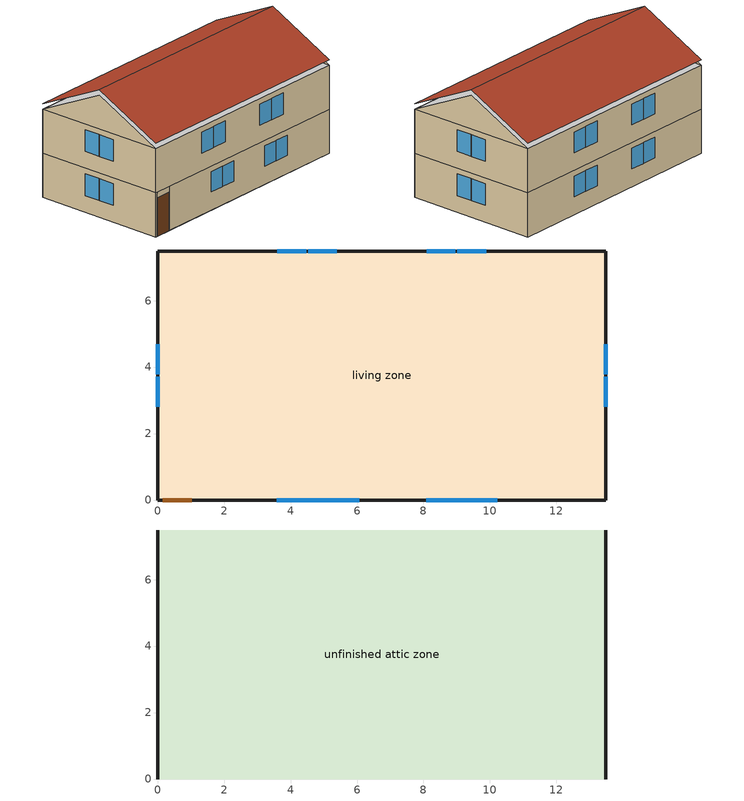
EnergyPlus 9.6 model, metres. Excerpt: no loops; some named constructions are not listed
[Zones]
living zone
 floor foundation (FloorFndGrndFinSlab): 0,0 0,7.49 13.49,7.49 13.49,0 z0
 wall outside (WallExtInsFin): 13.49,0 13.49,7.49 0,7.49 0,0 13.49,0 z2.44:4.88; 0.13,0 1.05,0 13.49,0 13.49,7.49 0,7.49 0,0 0.13,0 z0:2.44
 window (WindowConstruction): 13.49,2.81 13.49,3.72 / 13.49,3.78 13.49,4.68 / 0,4.68 0,3.78 / 0,3.72 0,2.81 z3.36:4.57; 3.59,0 4.47,0 / 4.53,0 5.4,0 / 8.08,0 8.96,0 / 9.02,0 9.9,0 z3.4:4.57; 0,4.68 0,3.78 / 0,3.72 0,2.81 / 13.49,2.81 13.49,3.72 / 13.49,3.78 13.49,4.68 z0.92:2.13; 9.88,7.49 9.02,7.49 / 8.96,7.49 8.1,7.49 / 5.39,7.49 4.53,7.49 / 4.47,7.49 3.61,7.49 z0.99:2.13; 4.32,0 5.16,0 / 5.23,0 6.07,0 / 8.47,0 9.31,0 / 9.37,0 10.22,0 z1.01:2.13; 9.88,7.49 9.02,7.49 / 8.96,7.49 8.1,7.49 / 5.39,7.49 4.53,7.49 / 4.47,7.49 3.61,7.49 z3.43:4.57
 door (Door): 0.15,0 1.02,0 z0:2.13
unfinished attic zone
 floor to living zone (FloorFinInsUnfinAttic): 0,7.49 13.49,7.49 13.49,0 0,0 z4.88
 wall outside (WallExtUninsUnfin): 0,3.75,6.75 0,7.49,4.88 0,0,4.88; 13.49,3.75,6.75 13.49,0,4.88 13.49,7.49,4.88
 roof outside (RoofUnfinInsExt): 13.49,3.75,7.06 0,3.75,7.06 0,0,5.18 13.49,0,5.18; 0,3.75,7.06 13.49,3.75,7.06 13.49,7.49,5.18 0,7.49,5.18
[Material] Roughness=Rough; Thermal Absorptance=0.9
Name | Thickness {m} | Conductivity {W/m-K} | Density {kg/m3} | Specific Heat {J/kg-K} | Solar Absorptance | Visible Absorptance
Drywall 0.5 in. | 0.0127 | 0.160291 | 801 | 837.4 | 0.5 | 0.1
FloorUAAdditionalCeilingIns | 0.099314 | 0.0562575 | 16.02 | 1046.75 | 0.7 | 0.7
FloorUATrussandIns | 0.0889 | 0.0589139 | 50.7834 | 1165.1 | 0.5 | 0.9
[Construction]
FloorFinInsUnfinAttic Reversed: FloorUAAdditionalCeilingIns, FloorUATrussandIns, Drywall 0.5 in.
[Schedule:Day:Interval]
res mv_1 bath exhaust schedule allday1; res mv_1 bath exhaust schedule allday10; res mv_1 bath exhaust schedule allday11; res mv_1 bath exhaust schedule allday12; res mv_1 bath exhaust schedule allday2; res mv_1 bath exhaust schedule allday3; res mv_1 bath exhaust schedule allday4; res mv_1 bath exhaust schedule allday5; res mv_1 bath exhaust schedule allday6; res mv_1 bath exhaust schedule allday7; res mv_1 bath exhaust schedule allday8; res mv_1 bath exhaust schedule allday9: No, 11:00, 0, 12:00, 1, 24:00, 0
res mv_1 bath exhaust schedule summer design; res mv_1 range exhaust schedule summer design: No, 24:00, 1
res mv_1 bath exhaust schedule winter design; res mv_1 range exhaust schedule winter design; Schedule Day 13; Schedule Day 14; Schedule Day 17; Schedule Day 18: No, 24:00, 0
res mv_1 range exhaust schedule allday1; res mv_1 range exhaust schedule allday10; res mv_1 range exhaust schedule allday11; res mv_1 range exhaust schedule allday12; res mv_1 range exhaust schedule allday2; res mv_1 range exhaust schedule allday3; res mv_1 range exhaust schedule allday4; res mv_1 range exhaust schedule allday5; res mv_1 range exhaust schedule allday6; res mv_1 range exhaust schedule allday7; res mv_1 range exhaust schedule allday8; res mv_1 range exhaust schedule allday9: No, 06:00, 0, 07:00, 1, 24:00, 0
res nv_1 availability schedule allday1 on; res nv_1 availability schedule allday1 on 1; res nv_1 availability schedule allday1 on 10; res nv_1 availability schedule allday1 on 11; res nv_1 availability schedule allday1 on 2; res nv_1 availability schedule allday1 on 3; res nv_1 availability schedule allday1 on 4; res nv_1 availability schedule allday1 on 5; res nv_1 availability schedule allday1 on 6; res nv_1 availability schedule allday1 on 7; res nv_1 availability schedule allday1 on 8; res nv_1 availability schedule allday1 on 9: No, 01:00, 1, 02:00, 1, 03:00, 1, 04:00, 1, 05:00, 1, 06:00, 1, 07:00, 1, 08:00, 1, 09:00, 1, 10:00, 1, 11:00, 1, 12:00, 1, 13:00, 1, 14:00, 1, 15:00, 1, 16:00, 1, 17:00, 1, 18:00, 1, 19:00, 1, 20:00, 1, 21:00, 1, 22:00, 1, 23:00, 1, 24:00, 1
res nv_1 temp schedule allday1; res nv_1 temp schedule allday10; res nv_1 temp schedule allday11; res nv_1 temp schedule allday12; res nv_1 temp schedule allday2; res nv_1 temp schedule allday3; res nv_1 temp schedule allday4; res nv_1 temp schedule allday5: No, 02:00, 20.5556, 11:00, 20, 24:00, 20.5556
res nv_1 temp schedule allday6; res nv_1 temp schedule allday7; res nv_1 temp schedule allday9: No, 24:00, 21.6667
res nv_1 temp schedule allday8: No, 02:00, 21.6667, 11:00, 21.1111, 24:00, 21.6667
[Schedule:Week:Daily]
res nv_1 avail schedule Week Rule - Nov5-Nov25: Schedule Day 14, res nv_1 availability schedule allday1 on 10, Schedule Day 14, res nv_1 availability schedule allday1 on 10, Schedule Day 14, res nv_1 availability schedule allday1 on 10, Schedule Day 14, Schedule Day 14, Schedule Day 14, Schedule Day 14, Schedule Day 14, Schedule Day 14
res nv_1 avail schedule Week Rule - Nov26-Dec2: Schedule Day 14, res nv_1 availability schedule allday1 on 10, Schedule Day 14, res nv_1 availability schedule allday1 on 10, Schedule Day 14, res nv_1 availability schedule allday1 on 11, Schedule Day 14, Schedule Day 14, Schedule Day 14, Schedule Day 14, Schedule Day 14, Schedule Day 14
res nv_1 avail schedule Week Rule - Dec3-Dec31: Schedule Day 14, res nv_1 availability schedule allday1 on 11, Schedule Day 14, res nv_1 availability schedule allday1 on 11, Schedule Day 14, res nv_1 availability schedule allday1 on 11, Schedule Day 14, Schedule Day 14, Schedule Day 14, Schedule Day 14, Schedule Day 14, Schedule Day 14
res nv_1 temp schedule Week Rule - Jan1-Jan28: res nv_1 temp schedule allday1, res nv_1 temp schedule allday1, res nv_1 temp schedule allday1, res nv_1 temp schedule allday1, res nv_1 temp schedule allday1, res nv_1 temp schedule allday1, res nv_1 temp schedule allday1, Schedule Day 13, Schedule Day 13, Schedule Day 13, Schedule Day 13, Schedule Day 13
res nv_1 temp schedule Week Rule - Jan29-Feb4: res nv_1 temp schedule allday1, res nv_1 temp schedule allday1, res nv_1 temp schedule allday1, res nv_1 temp schedule allday2, res nv_1 temp schedule allday2, res nv_1 temp schedule allday2, res nv_1 temp schedule allday2, Schedule Day 13, Schedule Day 13, Schedule Day 13, Schedule Day 13, Schedule Day 13
res nv_1 temp schedule Week Rule - Feb5-Feb25: res nv_1 temp schedule allday2, res nv_1 temp schedule allday2, res nv_1 temp schedule allday2, res nv_1 temp schedule allday2, res nv_1 temp schedule allday2, res nv_1 temp schedule allday2, res nv_1 temp schedule allday2, Schedule Day 13, Schedule Day 13, Schedule Day 13, Schedule Day 13, Schedule Day 13
res nv_1 temp schedule Week Rule - Feb26-Mar4: res nv_1 temp schedule allday2, res nv_1 temp schedule allday2, res nv_1 temp schedule allday2, res nv_1 temp schedule allday3, res nv_1 temp schedule allday3, res nv_1 temp schedule allday3, res nv_1 temp schedule allday3, Schedule Day 13, Schedule Day 13, Schedule Day 13, Schedule Day 13, Schedule Day 13
res nv_1 temp schedule Week Rule - Mar5-Mar25: res nv_1 temp schedule allday3, res nv_1 temp schedule allday3, res nv_1 temp schedule allday3, res nv_1 temp schedule allday3, res nv_1 temp schedule allday3, res nv_1 temp schedule allday3, res nv_1 temp schedule allday3, Schedule Day 13, Schedule Day 13, Schedule Day 13, Schedule Day 13, Schedule Day 13
res nv_1 temp schedule Week Rule - Mar26-Apr1: res nv_1 temp schedule allday3, res nv_1 temp schedule allday3, res nv_1 temp schedule allday3, res nv_1 temp schedule allday3, res nv_1 temp schedule allday3, res nv_1 temp schedule allday3, res nv_1 temp schedule allday4, Schedule Day 13, Schedule Day 13, Schedule Day 13, Schedule Day 13, Schedule Day 13
res nv_1 temp schedule Week Rule - Apr2-Apr29: res nv_1 temp schedule allday4, res nv_1 temp schedule allday4, res nv_1 temp schedule allday4, res nv_1 temp schedule allday4, res nv_1 temp schedule allday4, res nv_1 temp schedule allday4, res nv_1 temp schedule allday4, Schedule Day 13, Schedule Day 13, Schedule Day 13, Schedule Day 13, Schedule Day 13
res nv_1 temp schedule Week Rule - Apr30-May6: res nv_1 temp schedule allday4, res nv_1 temp schedule allday5, res nv_1 temp schedule allday5, res nv_1 temp schedule allday5, res nv_1 temp schedule allday5, res nv_1 temp schedule allday5, res nv_1 temp schedule allday5, Schedule Day 13, Schedule Day 13, Schedule Day 13, Schedule Day 13, Schedule Day 13
res nv_1 temp schedule Week Rule - May7-May27: res nv_1 temp schedule allday5, res nv_1 temp schedule allday5, res nv_1 temp schedule allday5, res nv_1 temp schedule allday5, res nv_1 temp schedule allday5, res nv_1 temp schedule allday5, res nv_1 temp schedule allday5, Schedule Day 13, Schedule Day 13, Schedule Day 13, Schedule Day 13, Schedule Day 13
res nv_1 temp schedule Week Rule - May28-Jun3: res nv_1 temp schedule allday5, res nv_1 temp schedule allday5, res nv_1 temp schedule allday5, res nv_1 temp schedule allday5, res nv_1 temp schedule allday6, res nv_1 temp schedule allday6, res nv_1 temp schedule allday6, Schedule Day 13, Schedule Day 13, Schedule Day 13, Schedule Day 13, Schedule Day 13
res nv_1 temp schedule Week Rule - Jun4-Jun24: res nv_1 temp schedule allday6, res nv_1 temp schedule allday6, res nv_1 temp schedule allday6, res nv_1 temp schedule allday6, res nv_1 temp schedule allday6, res nv_1 temp schedule allday6, res nv_1 temp schedule allday6, Schedule Day 13, Schedule Day 13, Schedule Day 13, Schedule Day 13, Schedule Day 13
res nv_1 temp schedule Week Rule - Jun25-Jul1: res nv_1 temp schedule allday6, res nv_1 temp schedule allday6, res nv_1 temp schedule allday6, res nv_1 temp schedule allday6, res nv_1 temp schedule allday6, res nv_1 temp schedule allday6, res nv_1 temp schedule allday7, Schedule Day 13, Schedule Day 13, Schedule Day 13, Schedule Day 13, Schedule Day 13
res nv_1 temp schedule Week Rule - Jul2-Jul29: res nv_1 temp schedule allday7, res nv_1 temp schedule allday7, res nv_1 temp schedule allday7, res nv_1 temp schedule allday7, res nv_1 temp schedule allday7, res nv_1 temp schedule allday7, res nv_1 temp schedule allday7, Schedule Day 13, Schedule Day 13, Schedule Day 13, Schedule Day 13, Schedule Day 13
res nv_1 temp schedule Week Rule - Jul30-Aug5: res nv_1 temp schedule allday7, res nv_1 temp schedule allday7, res nv_1 temp schedule allday8, res nv_1 temp schedule allday8, res nv_1 temp schedule allday8, res nv_1 temp schedule allday8, res nv_1 temp schedule allday8, Schedule Day 13, Schedule Day 13, Schedule Day 13, Schedule Day 13, Schedule Day 13
res nv_1 temp schedule Week Rule - Aug6-Aug26: res nv_1 temp schedule allday8, res nv_1 temp schedule allday8, res nv_1 temp schedule allday8, res nv_1 temp schedule allday8, res nv_1 temp schedule allday8, res nv_1 temp schedule allday8, res nv_1 temp schedule allday8, Schedule Day 13, Schedule Day 13, Schedule Day 13, Schedule Day 13, Schedule Day 13
res nv_1 temp schedule Week Rule - Aug27-Sep2: res nv_1 temp schedule allday8, res nv_1 temp schedule allday8, res nv_1 temp schedule allday8, res nv_1 temp schedule allday8, res nv_1 temp schedule allday8, res nv_1 temp schedule allday9, res nv_1 temp schedule allday9, Schedule Day 13, Schedule Day 13, Schedule Day 13, Schedule Day 13, Schedule Day 13
res nv_1 temp schedule Week Rule - Sep3-Sep30: res nv_1 temp schedule allday9, res nv_1 temp schedule allday9, res nv_1 temp schedule allday9, res nv_1 temp schedule allday9, res nv_1 temp schedule allday9, res nv_1 temp schedule allday9, res nv_1 temp schedule allday9, Schedule Day 13, Schedule Day 13, Schedule Day 13, Schedule Day 13, Schedule Day 13
res nv_1 temp schedule Week Rule - Oct1-Oct28: res nv_1 temp schedule allday10, res nv_1 temp schedule allday10, res nv_1 temp schedule allday10, res nv_1 temp schedule allday10, res nv_1 temp schedule allday10, res nv_1 temp schedule allday10, res nv_1 temp schedule allday10, Schedule Day 13, Schedule Day 13, Schedule Day 13, Schedule Day 13, Schedule Day 13
res nv_1 temp schedule Week Rule - Oct29-Nov4: res nv_1 temp schedule allday10, res nv_1 temp schedule allday10, res nv_1 temp schedule allday10, res nv_1 temp schedule allday11, res nv_1 temp schedule allday11, res nv_1 temp schedule allday11, res nv_1 temp schedule allday11, Schedule Day 13, Schedule Day 13, Schedule Day 13, Schedule Day 13, Schedule Day 13
res nv_1 temp schedule Week Rule - Nov5-Nov25: res nv_1 temp schedule allday11, res nv_1 temp schedule allday11, res nv_1 temp schedule allday11, res nv_1 temp schedule allday11, res nv_1 temp schedule allday11, res nv_1 temp schedule allday11, res nv_1 temp schedule allday11, Schedule Day 13, Schedule Day 13, Schedule Day 13, Schedule Day 13, Schedule Day 13
res nv_1 temp schedule Week Rule - Nov26-Dec2: res nv_1 temp schedule allday11, res nv_1 temp schedule allday11, res nv_1 temp schedule allday11, res nv_1 temp schedule allday11, res nv_1 temp schedule allday11, res nv_1 temp schedule allday12, res nv_1 temp schedule allday12, Schedule Day 13, Schedule Day 13, Schedule Day 13, Schedule Day 13, Schedule Day 13
res nv_1 temp schedule Week Rule - Dec3-Dec31: res nv_1 temp schedule allday12, res nv_1 temp schedule allday12, res nv_1 temp schedule allday12, res nv_1 temp schedule allday12, res nv_1 temp schedule allday12, res nv_1 temp schedule allday12, res nv_1 temp schedule allday12, Schedule Day 13, Schedule Day 13, Schedule Day 13, Schedule Day 13, Schedule Day 13
